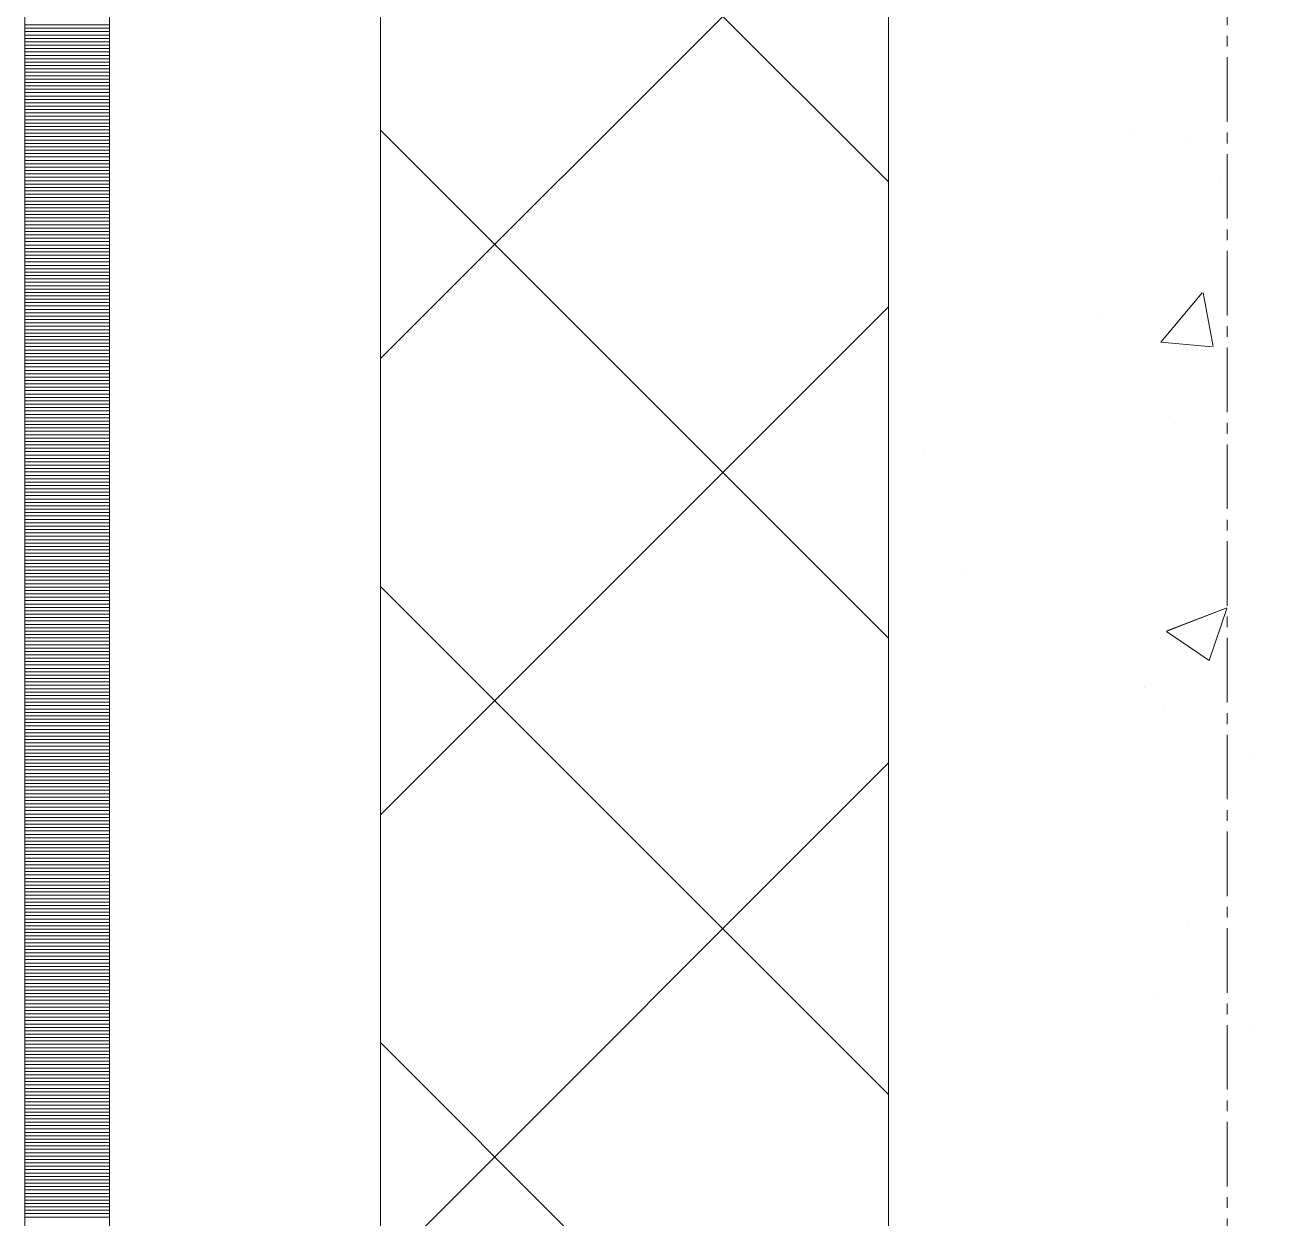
# Model space of a CAD drawing. Header units: millimetres. Extents: x 470010 to 1231400, y -134005 to 421770.
# Drawn here: x 672518.6 to 672885.9, y -4220.8 to -3868.5 of the extents above; entities that cross this region are included whole.
import ezdxf
from ezdxf.enums import TextEntityAlignment as Align

# ---------------------------------------------------------------- set-up
doc = ezdxf.new("R2010")
doc.units = ezdxf.units.MM
doc.linetypes.add('CENTER2', pattern=[28.575, 19.05, -3.175, 3.175, -3.175])
doc.linetypes.add('DASHED', pattern=[19.05, 12.7, -6.35])
doc.layers.get('Defpoints').update_dxf_attribs({"color": 140})
doc.layers.add('АР_Делит', color=120, linetype='Continuous', lineweight=0, plot=False)
for name, color, linetype, lineweight in [('АР_Стены ПЕНОблок', 52, 'Continuous', 20), ('АР_Тонкая', 254, 'Continuous', 5), ('АР_Утеплитель', 31, 'Continuous', 0), ('АР_Штриховка', 8, 'Continuous', 0)]:
    doc.layers.add(name, color=color, linetype=linetype, lineweight=lineweight)
doc.layers.add('РД_Оси_100', color=7, linetype='Continuous', lineweight=0, true_color=0x525252)
doc.styles.add('style1', font='ARIALN.TTF')

# ---------------------------------------------------------------- blocks, each defined once
blk = doc.blocks.new('СОШ_2200_АР_ОСИ_М100_28.05.24')
at = {"layer": 'АР_Делит', "color": 251, "linetype": 'DASHED', "true_color": 0x636466}
blk.add_lwpolyline([(-355, 13145), (-355, 100855), (37145, 100855), (37145, 129155), (72745, 129155), (72745, 135155), (114955, 135155), (114955, -355)], dxfattribs=at)
at = {"layer": 'РД_Оси_100', "color": 251, "linetype": 'CENTER2', "true_color": 0x636466}
blk.add_line((0, -6155), (0, 139938.679), dxfattribs=at)
blk = doc.blocks.new('A$C9108343f')
at = {"layer": 'АР_Стены ПЕНОблок', "color": 18, "linetype": 'Continuous', "lineweight": 20, "true_color": 0x000000}
blk.add_line((7054.96, 97555), (7054.96, 21355), dxfattribs=at)
at = {"layer": 'АР_Тонкая', "color": 18, "linetype": 'Continuous', "lineweight": 5, "true_color": 0x000000}
for p, q in [((6799.96, 97555), (6799.96, 21355)), ((6824.96, 97555), (6824.96, 21355)), ((6824.96, 21355), (6824.96, 97555)), ((6904.96, 21355), (6904.96, 97555))]:
    blk.add_line(p, q, dxfattribs=at)
at = {"layer": 'АР_Утеплитель', "color": 18, "linetype": 'Continuous', "lineweight": 0, "true_color": 0x000000}
for p, q in [((6904.96, 97555), (6904.96, 21355)), ((7054.96, 21355), (7054.96, 97555))]:
    blk.add_line(p, q, dxfattribs=at)
at = {"layer": 'АР_Штриховка', "color": 18, "linetype": 'Continuous', "lineweight": 0, "true_color": 0x000000}
for p, q in [((7054.96, 96451.37), (6904.96, 96601.37)), ((6904.96, 96399.23), (7054.96, 96549.23)), ((6799.96, 96497.75), (6824.96, 96497.75)), ((6799.96, 96496.75), (6824.96, 96496.75)), ((6799.96, 96495.75), (6824.96, 96495.75)), ((6799.96, 96494.75), (6824.96, 96494.75)), ((6799.96, 96493.75), (6824.96, 96493.75)), ((6799.96, 96492.75), (6824.96, 96492.75)), ((6799.96, 96491.75), (6824.96, 96491.75)), ((6799.96, 96490.75), (6824.96, 96490.75)), ((6799.96, 96489.75), (6824.96, 96489.75)), ((6799.96, 96488.75), (6824.96, 96488.75)), ((6799.96, 96487.75), (6824.96, 96487.75)), ((6799.96, 96486.75), (6824.96, 96486.75)), ((6799.96, 96485.75), (6824.96, 96485.75)), ((6799.96, 96484.75), (6824.96, 96484.75)), ((6799.96, 96483.75), (6824.96, 96483.75)), ((6799.96, 96482.75), (6824.96, 96482.75)), ((6799.96, 96481.75), (6824.96, 96481.75)), ((6799.96, 96480.75), (6824.96, 96480.75)), ((6799.96, 96479.75), (6824.96, 96479.75)), ((6799.96, 96478.75), (6824.96, 96478.75)), ((6799.96, 96477.75), (6824.96, 96477.75)), ((6799.96, 96476.75), (6824.96, 96476.75)), ((6799.96, 96475.75), (6824.96, 96475.75)), ((6799.96, 96474.75), (6824.96, 96474.75)), ((6799.96, 96473.75), (6824.96, 96473.75)), ((6799.96, 96472.75), (6824.96, 96472.75)), ((6799.96, 96471.75), (6824.96, 96471.75)), ((6799.96, 96470.75), (6824.96, 96470.75)), ((6799.96, 96469.75), (6824.96, 96469.75)), ((6799.96, 96468.75), (6824.96, 96468.75)), ((6799.96, 96467.75), (6824.96, 96467.75)), ((6799.96, 96466.75), (6824.96, 96466.75)), ((7054.96, 96316.67), (6904.96, 96466.67)), ((6799.96, 96465.75), (6824.96, 96465.75)), ((6799.96, 96464.75), (6824.96, 96464.75)), ((6799.96, 96463.75), (6824.96, 96463.75)), ((6799.96, 96462.75), (6824.96, 96462.75)), ((7126.33, 96465.9), (7126.33, 96465.9)), ((7142.52, 96464.46), (7142.52, 96464.46)), ((6799.96, 96461.75), (6824.96, 96461.75)), ((6799.96, 96460.75), (6824.96, 96460.75)), ((6799.96, 96459.75), (6824.96, 96459.75)), ((6799.96, 96458.75), (6824.96, 96458.75)), ((6799.96, 96457.75), (6824.96, 96457.75)), ((6799.96, 96456.75), (6824.96, 96456.75)), ((6799.96, 96455.75), (6824.96, 96455.75)), ((6799.96, 96454.75), (6824.96, 96454.75)), ((6799.96, 96453.75), (6824.96, 96453.75)), ((6799.96, 96452.75), (6824.96, 96452.75)), ((6799.96, 96451.75), (6824.96, 96451.75)), ((7152.83, 96452.52), (7152.83, 96452.52)), ((6799.96, 96450.75), (6824.96, 96450.75)), ((6799.96, 96449.75), (6824.96, 96449.75)), ((6799.96, 96448.75), (6824.96, 96448.75)), ((6799.96, 96447.75), (6824.96, 96447.75)), ((6799.96, 96446.75), (6824.96, 96446.75)), ((6799.96, 96445.75), (6824.96, 96445.75)), ((6799.96, 96444.75), (6824.96, 96444.75)), ((6799.96, 96443.75), (6824.96, 96443.75)), ((6799.96, 96442.75), (6824.96, 96442.75)), ((6799.96, 96441.75), (6824.96, 96441.75)), ((6799.96, 96440.75), (6824.96, 96440.75)), ((6799.96, 96439.75), (6824.96, 96439.75)), ((6799.96, 96438.75), (6824.96, 96438.75)), ((6799.96, 96437.75), (6824.96, 96437.75)), ((6799.96, 96436.75), (6824.96, 96436.75)), ((6799.96, 96435.75), (6824.96, 96435.75)), ((6799.96, 96434.75), (6824.96, 96434.75)), ((6799.96, 96433.75), (6824.96, 96433.75)), ((6799.96, 96432.75), (6824.96, 96432.75)), ((6799.96, 96431.75), (6824.96, 96431.75)), ((6799.96, 96430.75), (6824.96, 96430.75)), ((6799.96, 96429.75), (6824.96, 96429.75)), ((6799.96, 96428.75), (6824.96, 96428.75)), ((6799.96, 96427.75), (6824.96, 96427.75)), ((6799.96, 96426.75), (6824.96, 96426.75)), ((6799.96, 96425.75), (6824.96, 96425.75)), ((6799.96, 96424.75), (6824.96, 96424.75)), ((6799.96, 96423.75), (6824.96, 96423.75)), ((6799.96, 96422.75), (6824.96, 96422.75)), ((6799.96, 96421.75), (6824.96, 96421.75)), ((6799.96, 96420.75), (6824.96, 96420.75)), ((6799.96, 96419.75), (6824.96, 96419.75)), ((6799.96, 96418.75), (6824.96, 96418.75)), ((7135.32, 96404.03), (7147.57, 96418.62)), ((7150.81, 96402.75), (7147.87, 96418.67)), ((6799.96, 96417.75), (6824.96, 96417.75)), ((6799.96, 96416.75), (6824.96, 96416.75)), ((6799.96, 96415.75), (6824.96, 96415.75)), ((6799.96, 96414.75), (6824.96, 96414.75)), ((6904.96, 96264.53), (7054.96, 96414.53)), ((6799.96, 96413.75), (6824.96, 96413.75)), ((6799.96, 96412.75), (6824.96, 96412.75)), ((6799.96, 96411.75), (6824.96, 96411.75)), ((7116.83, 96411.48), (7116.83, 96411.48)), ((6799.96, 96410.75), (6824.96, 96410.75)), ((6799.96, 96409.75), (6824.96, 96409.75)), ((6799.96, 96408.75), (6824.96, 96408.75)), ((6799.96, 96407.75), (6824.96, 96407.75)), ((6799.96, 96406.75), (6824.96, 96406.75)), ((6799.96, 96405.75), (6824.96, 96405.75)), ((6799.96, 96404.75), (6824.96, 96404.75)), ((6799.96, 96403.75), (6824.96, 96403.75)), ((7135.32, 96404.02), (7150.5, 96402.69)), ((6799.96, 96402.75), (6824.96, 96402.75)), ((6799.96, 96401.75), (6824.96, 96401.75)), ((6799.96, 96400.75), (6824.96, 96400.75)), ((6799.96, 96399.75), (6824.96, 96399.75)), ((6799.96, 96398.75), (6824.96, 96398.75)), ((6799.96, 96397.75), (6824.96, 96397.75)), ((6799.96, 96396.75), (6824.96, 96396.75)), ((6799.96, 96395.75), (6824.96, 96395.75)), ((6799.96, 96394.75), (6824.96, 96394.75)), ((6799.96, 96393.75), (6824.96, 96393.75)), ((6799.96, 96392.75), (6824.96, 96392.75)), ((6799.96, 96391.75), (6824.96, 96391.75)), ((6799.96, 96390.75), (6824.96, 96390.75)), ((6799.96, 96389.75), (6824.96, 96389.75)), ((6799.96, 96388.75), (6824.96, 96388.75)), ((6799.96, 96387.75), (6824.96, 96387.75)), ((6799.96, 96386.75), (6824.96, 96386.75)), ((6799.96, 96385.75), (6824.96, 96385.75)), ((6799.96, 96384.75), (6824.96, 96384.75)), ((6799.96, 96383.75), (6824.96, 96383.75)), ((6799.96, 96382.75), (6824.96, 96382.75)), ((6799.96, 96381.75), (6824.96, 96381.75)), ((6799.96, 96380.75), (6824.96, 96380.75)), ((6799.96, 96379.75), (6824.96, 96379.75)), ((6799.96, 96378.75), (6824.96, 96378.75)), ((6799.96, 96377.75), (6824.96, 96377.75)), ((7139.43, 96379.91), (7139.43, 96379.91)), ((6799.96, 96376.75), (6824.96, 96376.75)), ((6799.96, 96375.75), (6824.96, 96375.75)), ((6799.96, 96374.75), (6824.96, 96374.75)), ((6799.96, 96373.75), (6824.96, 96373.75)), ((6799.96, 96372.75), (6824.96, 96372.75)), ((6799.96, 96371.75), (6824.96, 96371.75)), ((6799.96, 96370.75), (6824.96, 96370.75)), ((7065.57, 96371.33), (7065.57, 96371.33)), ((6799.96, 96369.75), (6824.96, 96369.75)), ((6799.96, 96368.75), (6824.96, 96368.75)), ((6799.96, 96367.75), (6824.96, 96367.75)), ((6799.96, 96366.75), (6824.96, 96366.75)), ((6799.96, 96365.75), (6824.96, 96365.75)), ((6799.96, 96364.75), (6824.96, 96364.75)), ((6799.96, 96363.75), (6824.96, 96363.75)), ((6799.96, 96362.75), (6824.96, 96362.75)), ((6799.96, 96361.75), (6824.96, 96361.75)), ((6799.96, 96360.75), (6824.96, 96360.75)), ((6799.96, 96359.75), (6824.96, 96359.75)), ((6799.96, 96358.75), (6824.96, 96358.75)), ((6799.96, 96357.75), (6824.96, 96357.75)), ((6799.96, 96356.75), (6824.96, 96356.75)), ((6799.96, 96355.75), (6824.96, 96355.75)), ((6799.96, 96354.75), (6824.96, 96354.75)), ((6799.96, 96353.75), (6824.96, 96353.75)), ((6799.96, 96352.75), (6824.96, 96352.75)), ((6799.96, 96351.75), (6824.96, 96351.75)), ((6799.96, 96350.75), (6824.96, 96350.75)), ((6799.96, 96349.75), (6824.96, 96349.75)), ((6799.96, 96348.75), (6824.96, 96348.75)), ((6799.96, 96347.75), (6824.96, 96347.75)), ((6799.96, 96346.75), (6824.96, 96346.75)), ((6799.96, 96345.75), (6824.96, 96345.75)), ((6799.96, 96344.75), (6824.96, 96344.75)), ((6799.96, 96343.75), (6824.96, 96343.75)), ((6799.96, 96342.75), (6824.96, 96342.75)), ((6799.96, 96341.75), (6824.96, 96341.75)), ((6799.96, 96340.75), (6824.96, 96340.75)), ((6799.96, 96339.75), (6824.96, 96339.75)), ((6799.96, 96338.75), (6824.96, 96338.75)), ((6799.96, 96337.75), (6824.96, 96337.75)), ((6799.96, 96336.75), (6824.96, 96336.75)), ((6799.96, 96335.75), (6824.96, 96335.75)), ((6799.96, 96334.75), (6824.96, 96334.75)), ((6799.96, 96333.75), (6824.96, 96333.75)), ((7076.87, 96336.11), (7076.87, 96336.11)), ((6799.96, 96332.75), (6824.96, 96332.75)), ((6799.96, 96331.75), (6824.96, 96331.75)), ((6799.96, 96330.75), (6824.96, 96330.75)), ((7054.96, 96181.96), (6904.96, 96331.96)), ((6799.96, 96329.75), (6824.96, 96329.75)), ((6799.96, 96328.75), (6824.96, 96328.75)), ((6799.96, 96327.75), (6824.96, 96327.75)), ((6799.96, 96326.75), (6824.96, 96326.75)), ((6799.96, 96325.75), (6824.96, 96325.75)), ((6799.96, 96324.75), (6824.96, 96324.75)), ((6799.96, 96323.75), (6824.96, 96323.75)), ((6799.96, 96322.75), (6824.96, 96322.75)), ((7137.08, 96318.79), (7154.86, 96325.61)), ((7149.66, 96310.09), (7154.81, 96325.44)), ((6799.96, 96321.75), (6824.96, 96321.75)), ((6799.96, 96320.75), (6824.96, 96320.75)), ((6799.96, 96319.75), (6824.96, 96319.75)), ((6799.96, 96318.75), (6824.96, 96318.75)), ((6799.96, 96317.75), (6824.96, 96317.75)), ((6799.96, 96316.75), (6824.96, 96316.75)), ((6799.96, 96315.75), (6824.96, 96315.75)), ((7137, 96318.62), (7149.64, 96310.1)), ((6799.96, 96314.75), (6824.96, 96314.75)), ((6799.96, 96313.75), (6824.96, 96313.75)), ((6799.96, 96312.75), (6824.96, 96312.75)), ((6799.96, 96311.75), (6824.96, 96311.75)), ((6799.96, 96310.75), (6824.96, 96310.75)), ((6799.96, 96309.75), (6824.96, 96309.75)), ((6799.96, 96308.75), (6824.96, 96308.75)), ((6799.96, 96307.75), (6824.96, 96307.75)), ((6799.96, 96306.75), (6824.96, 96306.75)), ((6799.96, 96305.75), (6824.96, 96305.75)), ((6799.96, 96304.75), (6824.96, 96304.75)), ((6799.96, 96303.75), (6824.96, 96303.75)), ((6799.96, 96302.75), (6824.96, 96302.75)), ((6799.96, 96301.75), (6824.96, 96301.75)), ((6799.96, 96300.75), (6824.96, 96300.75)), ((7130.43, 96301.99), (7130.43, 96301.99)), ((6799.96, 96299.75), (6824.96, 96299.75)), ((6799.96, 96298.75), (6824.96, 96298.75)), ((6799.96, 96297.75), (6824.96, 96297.75)), ((6799.96, 96296.75), (6824.96, 96296.75)), ((6799.96, 96295.75), (6824.96, 96295.75)), ((6799.96, 96294.75), (6824.96, 96294.75)), ((6799.96, 96293.75), (6824.96, 96293.75)), ((7136.34, 96295.35), (7136.34, 96295.35)), ((6799.96, 96292.75), (6824.96, 96292.75)), ((6799.96, 96291.75), (6824.96, 96291.75)), ((6799.96, 96290.75), (6824.96, 96290.75)), ((6799.96, 96289.75), (6824.96, 96289.75)), ((6799.96, 96288.75), (6824.96, 96288.75)), ((6799.96, 96287.75), (6824.96, 96287.75)), ((6799.96, 96286.75), (6824.96, 96286.75)), ((6799.96, 96285.75), (6824.96, 96285.75)), ((6799.96, 96284.75), (6824.96, 96284.75)), ((6799.96, 96283.75), (6824.96, 96283.75)), ((6799.96, 96282.75), (6824.96, 96282.75)), ((7162.57, 96282.44), (7162.57, 96282.44)), ((6799.96, 96281.75), (6824.96, 96281.75)), ((6799.96, 96280.75), (6824.96, 96280.75)), ((6799.96, 96279.75), (6824.96, 96279.75)), ((6799.96, 96278.75), (6824.96, 96278.75)), ((6904.96, 96129.83), (7054.96, 96279.83)), ((6799.96, 96277.75), (6824.96, 96277.75)), ((6799.96, 96276.75), (6824.96, 96276.75)), ((6799.96, 96275.75), (6824.96, 96275.75)), ((6799.96, 96274.75), (6824.96, 96274.75)), ((6799.96, 96273.75), (6824.96, 96273.75)), ((6799.96, 96272.75), (6824.96, 96272.75)), ((6799.96, 96271.75), (6824.96, 96271.75)), ((6799.96, 96270.75), (6824.96, 96270.75)), ((6799.96, 96269.75), (6824.96, 96269.75)), ((6799.96, 96268.75), (6824.96, 96268.75)), ((6799.96, 96267.75), (6824.96, 96267.75)), ((6799.96, 96266.75), (6824.96, 96266.75)), ((6799.96, 96265.75), (6824.96, 96265.75)), ((6799.96, 96264.75), (6824.96, 96264.75)), ((6799.96, 96263.75), (6824.96, 96263.75)), ((6799.96, 96262.75), (6824.96, 96262.75)), ((6799.96, 96261.75), (6824.96, 96261.75)), ((6799.96, 96260.75), (6824.96, 96260.75)), ((6799.96, 96259.75), (6824.96, 96259.75)), ((6799.96, 96258.75), (6824.96, 96258.75)), ((6799.96, 96257.75), (6824.96, 96257.75)), ((6799.96, 96256.75), (6824.96, 96256.75)), ((6799.96, 96255.75), (6824.96, 96255.75)), ((6799.96, 96254.75), (6824.96, 96254.75)), ((6799.96, 96253.75), (6824.96, 96253.75)), ((6799.96, 96252.75), (6824.96, 96252.75)), ((6799.96, 96251.75), (6824.96, 96251.75)), ((6799.96, 96250.75), (6824.96, 96250.75)), ((6799.96, 96249.75), (6824.96, 96249.75)), ((6799.96, 96248.75), (6824.96, 96248.75)), ((6799.96, 96247.75), (6824.96, 96247.75)), ((6799.96, 96246.75), (6824.96, 96246.75)), ((6799.96, 96245.75), (6824.96, 96245.75)), ((6799.96, 96244.75), (6824.96, 96244.75)), ((6799.96, 96243.75), (6824.96, 96243.75)), ((6799.96, 96242.75), (6824.96, 96242.75)), ((6799.96, 96241.75), (6824.96, 96241.75)), ((6799.96, 96240.75), (6824.96, 96240.75)), ((6799.96, 96239.75), (6824.96, 96239.75)), ((6799.96, 96238.75), (6824.96, 96238.75)), ((6799.96, 96237.75), (6824.96, 96237.75)), ((6799.96, 96236.75), (6824.96, 96236.75)), ((6799.96, 96235.75), (6824.96, 96235.75)), ((6799.96, 96234.75), (6824.96, 96234.75)), ((6799.96, 96233.75), (6824.96, 96233.75)), ((6799.96, 96232.75), (6824.96, 96232.75)), ((6799.96, 96231.75), (6824.96, 96231.75)), ((7143.6, 96232.23), (7143.6, 96232.23)), ((6799.96, 96230.75), (6824.96, 96230.75)), ((6799.96, 96229.75), (6824.96, 96229.75)), ((6799.96, 96228.75), (6824.96, 96228.75)), ((6799.96, 96227.75), (6824.96, 96227.75)), ((6799.96, 96226.75), (6824.96, 96226.75)), ((6799.96, 96225.75), (6824.96, 96225.75)), ((6799.96, 96224.75), (6824.96, 96224.75)), ((6799.96, 96223.75), (6824.96, 96223.75)), ((6799.96, 96222.75), (6824.96, 96222.75)), ((6799.96, 96221.75), (6824.96, 96221.75)), ((6799.96, 96220.75), (6824.96, 96220.75)), ((6799.96, 96219.75), (6824.96, 96219.75)), ((6799.96, 96218.75), (6824.96, 96218.75)), ((6799.96, 96217.75), (6824.96, 96217.75)), ((6799.96, 96216.75), (6824.96, 96216.75)), ((6799.96, 96215.75), (6824.96, 96215.75)), ((6799.96, 96214.75), (6824.96, 96214.75)), ((6799.96, 96213.75), (6824.96, 96213.75)), ((6799.96, 96212.75), (6824.96, 96212.75)), ((6799.96, 96211.75), (6824.96, 96211.75)), ((6799.96, 96210.75), (6824.96, 96210.75)), ((6799.96, 96209.75), (6824.96, 96209.75)), ((7133.26, 96210.8), (7133.26, 96210.8)), ((6799.96, 96208.75), (6824.96, 96208.75)), ((6799.96, 96207.75), (6824.96, 96207.75)), ((6799.96, 96206.75), (6824.96, 96206.75)), ((6799.96, 96205.75), (6824.96, 96205.75)), ((6799.96, 96204.75), (6824.96, 96204.75)), ((6799.96, 96203.75), (6824.96, 96203.75)), ((6799.96, 96202.75), (6824.96, 96202.75)), ((6799.96, 96201.75), (6824.96, 96201.75)), ((6799.96, 96200.75), (6824.96, 96200.75)), ((6799.96, 96199.75), (6824.96, 96199.75)), ((6799.96, 96198.75), (6824.96, 96198.75)), ((6799.96, 96197.75), (6824.96, 96197.75)), ((7161.93, 96201.27), (7161.93, 96201.27)), ((6799.96, 96196.75), (6824.96, 96196.75)), ((6799.96, 96195.75), (6824.96, 96195.75)), ((6799.96, 96194.75), (6824.96, 96194.75)), ((7054.96, 96047.26), (6904.96, 96197.26)), ((6799.96, 96193.75), (6824.96, 96193.75)), ((6799.96, 96192.75), (6824.96, 96192.75)), ((6799.96, 96191.75), (6824.96, 96191.75)), ((6799.96, 96190.75), (6824.96, 96190.75)), ((6799.96, 96189.75), (6824.96, 96189.75)), ((6799.96, 96188.75), (6824.96, 96188.75)), ((6799.96, 96187.75), (6824.96, 96187.75)), ((6799.96, 96186.75), (6824.96, 96186.75)), ((6799.96, 96185.75), (6824.96, 96185.75)), ((6799.96, 96184.75), (6824.96, 96184.75)), ((6799.96, 96183.75), (6824.96, 96183.75)), ((6799.96, 96182.75), (6824.96, 96182.75)), ((6799.96, 96181.75), (6824.96, 96181.75)), ((6799.96, 96180.75), (6824.96, 96180.75)), ((6799.96, 96179.75), (6824.96, 96179.75)), ((6799.96, 96178.75), (6824.96, 96178.75)), ((6799.96, 96177.75), (6824.96, 96177.75)), ((6799.96, 96176.75), (6824.96, 96176.75)), ((6799.96, 96175.75), (6824.96, 96175.75)), ((6799.96, 96174.75), (6824.96, 96174.75)), ((6799.96, 96173.75), (6824.96, 96173.75)), ((6799.96, 96172.75), (6824.96, 96172.75)), ((6799.96, 96171.75), (6824.96, 96171.75)), ((6799.96, 96170.75), (6824.96, 96170.75)), ((6799.96, 96169.75), (6824.96, 96169.75)), ((6799.96, 96168.75), (6824.96, 96168.75)), ((6799.96, 96167.75), (6824.96, 96167.75)), ((6799.96, 96166.75), (6824.96, 96166.75)), ((6799.96, 96165.75), (6824.96, 96165.75)), ((6799.96, 96164.75), (6824.96, 96164.75)), ((6799.96, 96163.75), (6824.96, 96163.75)), ((6799.96, 96162.75), (6824.96, 96162.75)), ((6799.96, 96161.75), (6824.96, 96161.75)), ((6799.96, 96160.75), (6824.96, 96160.75)), ((6799.96, 96159.75), (6824.96, 96159.75)), ((6799.96, 96158.75), (6824.96, 96158.75)), ((6799.96, 96157.75), (6824.96, 96157.75)), ((6799.96, 96156.75), (6824.96, 96156.75)), ((6799.96, 96155.75), (6824.96, 96155.75)), ((6799.96, 96154.75), (6824.96, 96154.75)), ((6799.96, 96153.75), (6824.96, 96153.75)), ((6799.96, 96152.75), (6824.96, 96152.75)), ((6799.96, 96151.75), (6824.96, 96151.75)), ((6799.96, 96150.75), (6824.96, 96150.75)), ((6799.96, 96149.75), (6824.96, 96149.75)), ((6799.96, 96148.75), (6824.96, 96148.75)), ((6799.96, 96147.75), (6824.96, 96147.75)), ((6799.96, 96146.75), (6824.96, 96146.75)), ((6799.96, 96145.75), (6824.96, 96145.75))]:
    blk.add_line(p, q, dxfattribs=at)
at = {"layer": 'РД_Оси_100'}
blk.add_blockref('СОШ_2200_АР_ОСИ_М100_28.05.24', (7154.96, 6755), dxfattribs=at)
at = {"layer": 'Defpoints', "color": 18, "true_color": 0x000000, "style": 'style1'}
for p in [(143949.34, 316089.12), (143974.98, 281639.5), (143890.4, 273244.71), (143839.99, 264276.81), (143967.75, 254892.38), (12251.96, 104178.14), (12382.58, 96023.14)]:
    blk.add_attdef('АР-ПОМЕЩЕНИЕ:НАИМЕНОВАНИЕ', text='', height=100, dxfattribs=at).set_placement(p, align=Align.MIDDLE)
at = {"layer": 'Defpoints', "color": 18, "true_color": 0x000000, "style": 'style1', "flags": 8}
for p in [(143951.3, 279099.09), (143848.34, 269251.11), (143875.33, 260094.25), (144049.74, 250824.7), (163419.28, 238153.36), (155897.46, 237965.97), (183037.2, 237965.97), (143342.94, 237876.19)]:
    blk.add_attdef('АР-ПОМЕЩЕНИЕ:НАИМЕНОВАНИЕ', text='', height=100, dxfattribs=at).set_placement(p, align=Align.MIDDLE)

msp = doc.modelspace()

# ---------------------------------------------------------------- linework, layer by layer
at = {"layer": 'АР_Стены ПЕНОблок', "color": 18, "linetype": 'Continuous', "lineweight": 20, "true_color": 0x000000}
msp.add_line((672773.57, -2811.242), (672773.57, -79011.242), dxfattribs=at)
at = {"layer": 'АР_Тонкая', "color": 18, "linetype": 'Continuous', "lineweight": 5, "true_color": 0x000000}
for p, q in [((672518.57, -2811.242), (672518.57, -79011.242)), ((672543.57, -2811.242), (672543.57, -79011.242)), ((672543.57, -79011.242), (672543.57, -2811.242)), ((672623.57, -79011.242), (672623.57, -2811.242))]:
    msp.add_line(p, q, dxfattribs=at)
at = {"layer": 'АР_Утеплитель', "color": 18, "linetype": 'Continuous', "lineweight": 0, "true_color": 0x000000}
for p, q in [((672623.57, -2811.242), (672623.57, -79011.242)), ((672773.57, -79011.242), (672773.57, -2811.242))]:
    msp.add_line(p, q, dxfattribs=at)
at = {"layer": 'АР_Штриховка', "color": 18, "linetype": 'Continuous', "lineweight": 0, "true_color": 0x000000}
for p, q in [((672773.57, -3914.872), (672623.57, -3764.872)), ((672623.57, -3967.009), (672773.57, -3817.009)), ((672518.57, -3869.492), (672543.57, -3869.492)), ((672518.57, -3870.492), (672543.57, -3870.492)), ((672518.57, -3871.492), (672543.57, -3871.492)), ((672518.57, -3872.492), (672543.57, -3872.492)), ((672518.57, -3873.492), (672543.57, -3873.492)), ((672518.57, -3874.492), (672543.57, -3874.492)), ((672518.57, -3875.492), (672543.57, -3875.492)), ((672518.57, -3876.492), (672543.57, -3876.492)), ((672518.57, -3877.492), (672543.57, -3877.492)), ((672518.57, -3878.492), (672543.57, -3878.492)), ((672518.57, -3879.492), (672543.57, -3879.492)), ((672518.57, -3880.492), (672543.57, -3880.492)), ((672518.57, -3881.492), (672543.57, -3881.492)), ((672518.57, -3882.492), (672543.57, -3882.492)), ((672518.57, -3883.492), (672543.57, -3883.492)), ((672518.57, -3884.492), (672543.57, -3884.492)), ((672518.57, -3885.492), (672543.57, -3885.492)), ((672518.57, -3886.492), (672543.57, -3886.492)), ((672518.57, -3887.492), (672543.57, -3887.492)), ((672518.57, -3888.492), (672543.57, -3888.492)), ((672518.57, -3889.492), (672543.57, -3889.492)), ((672518.57, -3890.492), (672543.57, -3890.492)), ((672518.57, -3891.492), (672543.57, -3891.492)), ((672518.57, -3892.492), (672543.57, -3892.492)), ((672518.57, -3893.492), (672543.57, -3893.492)), ((672518.57, -3894.492), (672543.57, -3894.492)), ((672518.57, -3895.492), (672543.57, -3895.492)), ((672518.57, -3896.492), (672543.57, -3896.492)), ((672518.57, -3897.492), (672543.57, -3897.492)), ((672518.57, -3898.492), (672543.57, -3898.492)), ((672518.57, -3899.492), (672543.57, -3899.492)), ((672518.57, -3900.492), (672543.57, -3900.492)), ((672773.57, -4049.576), (672623.57, -3899.576)), ((672518.57, -3901.492), (672543.57, -3901.492)), ((672518.57, -3902.492), (672543.57, -3902.492)), ((672518.57, -3903.492), (672543.57, -3903.492)), ((672518.57, -3904.492), (672543.57, -3904.492)), ((672518.57, -3905.492), (672543.57, -3905.492)), ((672518.57, -3906.492), (672543.57, -3906.492)), ((672518.57, -3907.492), (672543.57, -3907.492)), ((672518.57, -3908.492), (672543.57, -3908.492)), ((672518.57, -3909.492), (672543.57, -3909.492)), ((672518.57, -3910.492), (672543.57, -3910.492)), ((672518.57, -3911.492), (672543.57, -3911.492)), ((672518.57, -3912.492), (672543.57, -3912.492)), ((672518.57, -3913.492), (672543.57, -3913.492)), ((672518.57, -3914.492), (672543.57, -3914.492)), ((672518.57, -3915.492), (672543.57, -3915.492)), ((672518.57, -3916.492), (672543.57, -3916.492)), ((672518.57, -3917.492), (672543.57, -3917.492)), ((672518.57, -3918.492), (672543.57, -3918.492)), ((672518.57, -3919.492), (672543.57, -3919.492)), ((672518.57, -3920.492), (672543.57, -3920.492)), ((672518.57, -3921.492), (672543.57, -3921.492)), ((672518.57, -3922.492), (672543.57, -3922.492)), ((672518.57, -3923.492), (672543.57, -3923.492)), ((672518.57, -3924.492), (672543.57, -3924.492)), ((672518.57, -3925.492), (672543.57, -3925.492)), ((672518.57, -3926.492), (672543.57, -3926.492)), ((672518.57, -3927.492), (672543.57, -3927.492)), ((672518.57, -3928.492), (672543.57, -3928.492)), ((672518.57, -3929.492), (672543.57, -3929.492)), ((672518.57, -3930.492), (672543.57, -3930.492)), ((672518.57, -3931.492), (672543.57, -3931.492)), ((672518.57, -3932.492), (672543.57, -3932.492)), ((672518.57, -3933.492), (672543.57, -3933.492)), ((672518.57, -3934.492), (672543.57, -3934.492)), ((672518.57, -3935.492), (672543.57, -3935.492)), ((672518.57, -3936.492), (672543.57, -3936.492)), ((672518.57, -3937.492), (672543.57, -3937.492)), ((672518.57, -3938.492), (672543.57, -3938.492)), ((672518.57, -3939.492), (672543.57, -3939.492)), ((672518.57, -3940.492), (672543.57, -3940.492)), ((672518.57, -3941.492), (672543.57, -3941.492)), ((672518.57, -3942.492), (672543.57, -3942.492)), ((672518.57, -3943.492), (672543.57, -3943.492)), ((672518.57, -3944.492), (672543.57, -3944.492)), ((672518.57, -3945.492), (672543.57, -3945.492)), ((672518.57, -3946.492), (672543.57, -3946.492)), ((672518.57, -3947.492), (672543.57, -3947.492)), ((672518.57, -3948.492), (672543.57, -3948.492)), ((672853.934, -3962.215), (672866.179, -3947.622)), ((672869.421, -3963.492), (672866.484, -3947.57)), ((672518.57, -3949.492), (672543.57, -3949.492)), ((672518.57, -3950.492), (672543.57, -3950.492)), ((672518.57, -3951.492), (672543.57, -3951.492)), ((672518.57, -3952.492), (672543.57, -3952.492)), ((672623.57, -4101.713), (672773.57, -3951.713)), ((672518.57, -3953.492), (672543.57, -3953.492)), ((672518.57, -3954.492), (672543.57, -3954.492)), ((672518.57, -3955.492), (672543.57, -3955.492)), ((672518.57, -3956.492), (672543.57, -3956.492)), ((672518.57, -3957.492), (672543.57, -3957.492)), ((672518.57, -3958.492), (672543.57, -3958.492)), ((672518.57, -3959.492), (672543.57, -3959.492)), ((672518.57, -3960.492), (672543.57, -3960.492)), ((672518.57, -3961.492), (672543.57, -3961.492)), ((672518.57, -3962.492), (672543.57, -3962.492)), ((672518.57, -3963.492), (672543.57, -3963.492)), ((672853.934, -3962.219), (672869.116, -3963.548)), ((672518.57, -3964.492), (672543.57, -3964.492)), ((672518.57, -3965.492), (672543.57, -3965.492)), ((672518.57, -3966.492), (672543.57, -3966.492)), ((672518.57, -3967.492), (672543.57, -3967.492)), ((672518.57, -3968.492), (672543.57, -3968.492)), ((672518.57, -3969.492), (672543.57, -3969.492)), ((672518.57, -3970.492), (672543.57, -3970.492)), ((672518.57, -3971.492), (672543.57, -3971.492)), ((672518.57, -3972.492), (672543.57, -3972.492)), ((672518.57, -3973.492), (672543.57, -3973.492)), ((672518.57, -3974.492), (672543.57, -3974.492)), ((672518.57, -3975.492), (672543.57, -3975.492)), ((672518.57, -3976.492), (672543.57, -3976.492)), ((672518.57, -3977.492), (672543.57, -3977.492)), ((672518.57, -3978.492), (672543.57, -3978.492)), ((672518.57, -3979.492), (672543.57, -3979.492)), ((672518.57, -3980.492), (672543.57, -3980.492)), ((672518.57, -3981.492), (672543.57, -3981.492)), ((672518.57, -3982.492), (672543.57, -3982.492)), ((672518.57, -3983.492), (672543.57, -3983.492)), ((672518.57, -3984.492), (672543.57, -3984.492)), ((672518.57, -3985.492), (672543.57, -3985.492)), ((672518.57, -3986.492), (672543.57, -3986.492)), ((672518.57, -3987.492), (672543.57, -3987.492)), ((672518.57, -3988.492), (672543.57, -3988.492)), ((672518.57, -3989.492), (672543.57, -3989.492)), ((672518.57, -3990.492), (672543.57, -3990.492)), ((672518.57, -3991.492), (672543.57, -3991.492)), ((672518.57, -3992.492), (672543.57, -3992.492)), ((672518.57, -3993.492), (672543.57, -3993.492)), ((672518.57, -3994.492), (672543.57, -3994.492)), ((672518.57, -3995.492), (672543.57, -3995.492)), ((672518.57, -3996.492), (672543.57, -3996.492)), ((672518.57, -3997.492), (672543.57, -3997.492)), ((672518.57, -3998.492), (672543.57, -3998.492)), ((672518.57, -3999.492), (672543.57, -3999.492)), ((672518.57, -4000.492), (672543.57, -4000.492)), ((672518.57, -4001.492), (672543.57, -4001.492)), ((672518.57, -4002.492), (672543.57, -4002.492)), ((672518.57, -4003.492), (672543.57, -4003.492)), ((672518.57, -4004.492), (672543.57, -4004.492)), ((672518.57, -4005.492), (672543.57, -4005.492)), ((672518.57, -4006.492), (672543.57, -4006.492)), ((672518.57, -4007.492), (672543.57, -4007.492)), ((672518.57, -4008.492), (672543.57, -4008.492)), ((672518.57, -4009.492), (672543.57, -4009.492)), ((672518.57, -4010.492), (672543.57, -4010.492)), ((672518.57, -4011.492), (672543.57, -4011.492)), ((672518.57, -4012.492), (672543.57, -4012.492)), ((672518.57, -4013.492), (672543.57, -4013.492)), ((672518.57, -4014.492), (672543.57, -4014.492)), ((672518.57, -4015.492), (672543.57, -4015.492)), ((672518.57, -4016.492), (672543.57, -4016.492)), ((672518.57, -4017.492), (672543.57, -4017.492)), ((672518.57, -4018.492), (672543.57, -4018.492)), ((672518.57, -4019.492), (672543.57, -4019.492)), ((672518.57, -4020.492), (672543.57, -4020.492)), ((672518.57, -4021.492), (672543.57, -4021.492)), ((672518.57, -4022.492), (672543.57, -4022.492)), ((672518.57, -4023.492), (672543.57, -4023.492)), ((672518.57, -4024.492), (672543.57, -4024.492)), ((672518.57, -4025.492), (672543.57, -4025.492)), ((672518.57, -4026.492), (672543.57, -4026.492)), ((672518.57, -4027.492), (672543.57, -4027.492)), ((672518.57, -4028.492), (672543.57, -4028.492)), ((672518.57, -4029.492), (672543.57, -4029.492)), ((672518.57, -4030.492), (672543.57, -4030.492)), ((672518.57, -4031.492), (672543.57, -4031.492)), ((672518.57, -4032.492), (672543.57, -4032.492)), ((672518.57, -4033.492), (672543.57, -4033.492)), ((672518.57, -4034.492), (672543.57, -4034.492)), ((672518.57, -4035.492), (672543.57, -4035.492)), ((672518.57, -4036.492), (672543.57, -4036.492)), ((672773.57, -4184.28), (672623.57, -4034.28)), ((672518.57, -4037.492), (672543.57, -4037.492)), ((672518.57, -4038.492), (672543.57, -4038.492)), ((672518.57, -4039.492), (672543.57, -4039.492)), ((672518.57, -4040.492), (672543.57, -4040.492)), ((672855.692, -4047.456), (672873.477, -4040.629)), ((672868.268, -4056.151), (672873.418, -4040.802)), ((672518.57, -4041.492), (672543.57, -4041.492)), ((672518.57, -4042.492), (672543.57, -4042.492)), ((672518.57, -4043.492), (672543.57, -4043.492)), ((672518.57, -4044.492), (672543.57, -4044.492)), ((672518.57, -4045.492), (672543.57, -4045.492)), ((672518.57, -4046.492), (672543.57, -4046.492)), ((672518.57, -4047.492), (672543.57, -4047.492)), ((672855.617, -4047.623), (672868.251, -4056.145)), ((672518.57, -4048.492), (672543.57, -4048.492)), ((672518.57, -4049.492), (672543.57, -4049.492)), ((672518.57, -4050.492), (672543.57, -4050.492)), ((672518.57, -4051.492), (672543.57, -4051.492)), ((672518.57, -4052.492), (672543.57, -4052.492)), ((672518.57, -4053.492), (672543.57, -4053.492)), ((672518.57, -4054.492), (672543.57, -4054.492)), ((672518.57, -4055.492), (672543.57, -4055.492)), ((672518.57, -4056.492), (672543.57, -4056.492)), ((672518.57, -4057.492), (672543.57, -4057.492)), ((672518.57, -4058.492), (672543.57, -4058.492)), ((672518.57, -4059.492), (672543.57, -4059.492)), ((672518.57, -4060.492), (672543.57, -4060.492)), ((672518.57, -4061.492), (672543.57, -4061.492)), ((672518.57, -4062.492), (672543.57, -4062.492)), ((672518.57, -4063.492), (672543.57, -4063.492)), ((672518.57, -4064.492), (672543.57, -4064.492)), ((672518.57, -4065.492), (672543.57, -4065.492)), ((672518.57, -4066.492), (672543.57, -4066.492)), ((672518.57, -4067.492), (672543.57, -4067.492)), ((672518.57, -4068.492), (672543.57, -4068.492)), ((672518.57, -4069.492), (672543.57, -4069.492)), ((672518.57, -4070.492), (672543.57, -4070.492)), ((672518.57, -4071.492), (672543.57, -4071.492)), ((672518.57, -4072.492), (672543.57, -4072.492)), ((672518.57, -4073.492), (672543.57, -4073.492)), ((672518.57, -4074.492), (672543.57, -4074.492)), ((672518.57, -4075.492), (672543.57, -4075.492)), ((672518.57, -4076.492), (672543.57, -4076.492)), ((672518.57, -4077.492), (672543.57, -4077.492)), ((672518.57, -4078.492), (672543.57, -4078.492)), ((672518.57, -4079.492), (672543.57, -4079.492)), ((672518.57, -4080.492), (672543.57, -4080.492)), ((672518.57, -4081.492), (672543.57, -4081.492)), ((672518.57, -4082.492), (672543.57, -4082.492)), ((672518.57, -4083.492), (672543.57, -4083.492)), ((672518.57, -4084.492), (672543.57, -4084.492)), ((672518.57, -4085.492), (672543.57, -4085.492)), ((672518.57, -4086.492), (672543.57, -4086.492)), ((672518.57, -4087.492), (672543.57, -4087.492)), ((672518.57, -4088.492), (672543.57, -4088.492)), ((672623.57, -4236.417), (672773.57, -4086.417)), ((672518.57, -4089.492), (672543.57, -4089.492)), ((672518.57, -4090.492), (672543.57, -4090.492)), ((672518.57, -4091.492), (672543.57, -4091.492)), ((672518.57, -4092.492), (672543.57, -4092.492)), ((672518.57, -4093.492), (672543.57, -4093.492)), ((672518.57, -4094.492), (672543.57, -4094.492)), ((672518.57, -4095.492), (672543.57, -4095.492)), ((672518.57, -4096.492), (672543.57, -4096.492)), ((672518.57, -4097.492), (672543.57, -4097.492)), ((672518.57, -4098.492), (672543.57, -4098.492)), ((672518.57, -4099.492), (672543.57, -4099.492)), ((672518.57, -4100.492), (672543.57, -4100.492)), ((672518.57, -4101.492), (672543.57, -4101.492)), ((672518.57, -4102.492), (672543.57, -4102.492)), ((672518.57, -4103.492), (672543.57, -4103.492)), ((672518.57, -4104.492), (672543.57, -4104.492)), ((672518.57, -4105.492), (672543.57, -4105.492)), ((672518.57, -4106.492), (672543.57, -4106.492)), ((672518.57, -4107.492), (672543.57, -4107.492)), ((672518.57, -4108.492), (672543.57, -4108.492)), ((672518.57, -4109.492), (672543.57, -4109.492)), ((672518.57, -4110.492), (672543.57, -4110.492)), ((672518.57, -4111.492), (672543.57, -4111.492)), ((672518.57, -4112.492), (672543.57, -4112.492)), ((672518.57, -4113.492), (672543.57, -4113.492)), ((672518.57, -4114.492), (672543.57, -4114.492)), ((672518.57, -4115.492), (672543.57, -4115.492)), ((672518.57, -4116.492), (672543.57, -4116.492)), ((672518.57, -4117.492), (672543.57, -4117.492)), ((672518.57, -4118.492), (672543.57, -4118.492)), ((672518.57, -4119.492), (672543.57, -4119.492)), ((672518.57, -4120.492), (672543.57, -4120.492)), ((672518.57, -4121.492), (672543.57, -4121.492)), ((672518.57, -4122.492), (672543.57, -4122.492)), ((672518.57, -4123.492), (672543.57, -4123.492)), ((672518.57, -4124.492), (672543.57, -4124.492)), ((672518.57, -4125.492), (672543.57, -4125.492)), ((672518.57, -4126.492), (672543.57, -4126.492)), ((672518.57, -4127.492), (672543.57, -4127.492)), ((672518.57, -4128.492), (672543.57, -4128.492)), ((672518.57, -4129.492), (672543.57, -4129.492)), ((672518.57, -4130.492), (672543.57, -4130.492)), ((672518.57, -4131.492), (672543.57, -4131.492)), ((672518.57, -4132.492), (672543.57, -4132.492)), ((672518.57, -4133.492), (672543.57, -4133.492)), ((672518.57, -4134.492), (672543.57, -4134.492)), ((672518.57, -4135.492), (672543.57, -4135.492)), ((672518.57, -4136.492), (672543.57, -4136.492)), ((672518.57, -4137.492), (672543.57, -4137.492)), ((672518.57, -4138.492), (672543.57, -4138.492)), ((672518.57, -4139.492), (672543.57, -4139.492)), ((672518.57, -4140.492), (672543.57, -4140.492)), ((672518.57, -4141.492), (672543.57, -4141.492)), ((672518.57, -4142.492), (672543.57, -4142.492)), ((672518.57, -4143.492), (672543.57, -4143.492)), ((672518.57, -4144.492), (672543.57, -4144.492)), ((672518.57, -4145.492), (672543.57, -4145.492)), ((672518.57, -4146.492), (672543.57, -4146.492)), ((672518.57, -4147.492), (672543.57, -4147.492)), ((672518.57, -4148.492), (672543.57, -4148.492)), ((672518.57, -4149.492), (672543.57, -4149.492)), ((672518.57, -4150.492), (672543.57, -4150.492)), ((672518.57, -4151.492), (672543.57, -4151.492)), ((672518.57, -4152.492), (672543.57, -4152.492)), ((672518.57, -4153.492), (672543.57, -4153.492)), ((672518.57, -4154.492), (672543.57, -4154.492)), ((672518.57, -4155.492), (672543.57, -4155.492)), ((672518.57, -4156.492), (672543.57, -4156.492)), ((672518.57, -4157.492), (672543.57, -4157.492)), ((672518.57, -4158.492), (672543.57, -4158.492)), ((672518.57, -4159.492), (672543.57, -4159.492)), ((672518.57, -4160.492), (672543.57, -4160.492)), ((672518.57, -4161.492), (672543.57, -4161.492)), ((672518.57, -4162.492), (672543.57, -4162.492)), ((672518.57, -4163.492), (672543.57, -4163.492)), ((672518.57, -4164.492), (672543.57, -4164.492)), ((672518.57, -4165.492), (672543.57, -4165.492)), ((672518.57, -4166.492), (672543.57, -4166.492)), ((672518.57, -4167.492), (672543.57, -4167.492)), ((672518.57, -4168.492), (672543.57, -4168.492)), ((672518.57, -4169.492), (672543.57, -4169.492)), ((672773.57, -4318.984), (672623.57, -4168.984)), ((672518.57, -4170.492), (672543.57, -4170.492)), ((672518.57, -4171.492), (672543.57, -4171.492)), ((672518.57, -4172.492), (672543.57, -4172.492)), ((672518.57, -4173.492), (672543.57, -4173.492)), ((672518.57, -4174.492), (672543.57, -4174.492)), ((672518.57, -4175.492), (672543.57, -4175.492)), ((672518.57, -4176.492), (672543.57, -4176.492)), ((672518.57, -4177.492), (672543.57, -4177.492)), ((672518.57, -4178.492), (672543.57, -4178.492)), ((672518.57, -4179.492), (672543.57, -4179.492)), ((672518.57, -4180.492), (672543.57, -4180.492)), ((672518.57, -4181.492), (672543.57, -4181.492)), ((672518.57, -4182.492), (672543.57, -4182.492)), ((672518.57, -4183.492), (672543.57, -4183.492)), ((672518.57, -4184.492), (672543.57, -4184.492)), ((672518.57, -4185.492), (672543.57, -4185.492)), ((672518.57, -4186.492), (672543.57, -4186.492)), ((672518.57, -4187.492), (672543.57, -4187.492)), ((672518.57, -4188.492), (672543.57, -4188.492)), ((672518.57, -4189.492), (672543.57, -4189.492)), ((672518.57, -4190.492), (672543.57, -4190.492)), ((672518.57, -4191.492), (672543.57, -4191.492)), ((672518.57, -4192.492), (672543.57, -4192.492)), ((672518.57, -4193.492), (672543.57, -4193.492)), ((672518.57, -4194.492), (672543.57, -4194.492)), ((672518.57, -4195.492), (672543.57, -4195.492)), ((672518.57, -4196.492), (672543.57, -4196.492)), ((672518.57, -4197.492), (672543.57, -4197.492)), ((672518.57, -4198.492), (672543.57, -4198.492)), ((672518.57, -4199.492), (672543.57, -4199.492)), ((672518.57, -4200.492), (672543.57, -4200.492)), ((672518.57, -4201.492), (672543.57, -4201.492)), ((672518.57, -4202.492), (672543.57, -4202.492)), ((672518.57, -4203.492), (672543.57, -4203.492)), ((672518.57, -4204.492), (672543.57, -4204.492)), ((672518.57, -4205.492), (672543.57, -4205.492)), ((672518.57, -4206.492), (672543.57, -4206.492)), ((672518.57, -4207.492), (672543.57, -4207.492)), ((672518.57, -4208.492), (672543.57, -4208.492)), ((672518.57, -4209.492), (672543.57, -4209.492)), ((672518.57, -4210.492), (672543.57, -4210.492)), ((672518.57, -4211.492), (672543.57, -4211.492)), ((672518.57, -4212.492), (672543.57, -4212.492)), ((672518.57, -4213.492), (672543.57, -4213.492)), ((672518.57, -4214.492), (672543.57, -4214.492)), ((672518.57, -4215.492), (672543.57, -4215.492)), ((672518.57, -4216.492), (672543.57, -4216.492)), ((672518.57, -4217.492), (672543.57, -4217.492)), ((672518.57, -4218.492), (672543.57, -4218.492)), ((672518.57, -4219.492), (672543.57, -4219.492)), ((672518.57, -4220.492), (672543.57, -4220.492))]:
    msp.add_line(p, q, dxfattribs=at)

# ---------------------------------------------------------------- block references
msp.add_blockref('A$C9108343f', (665718.612, -100366.242))
at = {"layer": 'РД_Оси_100'}
msp.add_blockref('СОШ_2200_АР_ОСИ_М100_28.05.24', (672873.57, -93611.242), dxfattribs=at)

doc.saveas('drawing.dxf')
